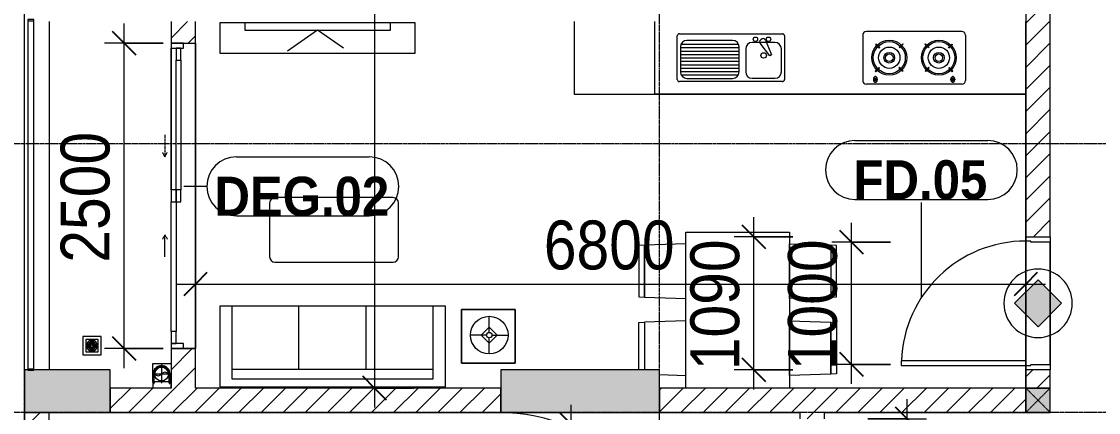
# Model space of a CAD drawing. Header units: millimetres. Extents: x 962 to 239635, y -15958 to 82755.
# Drawn here: x 95378 to 104199, y 37037 to 40237 of the extents above; entities that cross this region are included whole.
import ezdxf

# ---------------------------------------------------------------- set-up
doc = ezdxf.new("R2010")
doc.units = ezdxf.units.MM
for name, pattern in [('Dash', [6, 3, -3]), ('Grid Line', [22.225, 12.7, -3.175, 3.175, -3.175]), ('IMPORT-CENTER _2_', [40.64, 25.4, -5.08, 5.08, -5.08])]:
    doc.linetypes.add(name, pattern=pattern)
for name, color, linetype, lineweight in [('0-1', 7, 'Continuous', 5), ('A-ANNO-DIMS', 211, 'Continuous', 9), ('A-ANNO-DIMS-160', 211, 'Continuous', 9), ('A-ANNO-NOTE', 131, 'Continuous', 9), ('A-DETL-GENF-2', 1, 'Continuous', 9), ('A-DETL-THIN-1', 151, 'Continuous', 9), ('A-DOOR', 31, 'Continuous', 9), ('A-DOOR-4', 1, 'Continuous', 9), ('A-DOOR-FRAM', 31, 'Continuous', 9), ('A-DOOR-FRAM-1', 1, 'Continuous', 9), ('A-DOOR-HDLN', 31, 'Dash', 9), ('A-DOOR-IDEN', 31, 'Continuous', 9), ('A-FLOR-2', 9, 'Continuous', 9), ('A-FLOR-HRAL', 11, 'Continuous', 9), ('A-WALL', 113, 'Continuous', 9), ('A-WALL-3', 113, 'Continuous', 18), ('A-WALL-PATT-2', 111, 'Continuous', 9), ('G-IMPT', 8, 'Continuous', 9), ('G-IMPT-2', 8, 'IMPORT-CENTER _2_', 9), ('I-FURN', 30, 'Continuous', 9), ('I-FURN-1', 254, 'Continuous', 9), ('M-EQPM', 50, 'Continuous', 9), ('S-COLS', 52, 'Continuous', 9), ('S-COLS-1', 52, 'Continuous', 5), ('S-COLS-2', 7, 'Continuous', 18), ('S-COLS-5', 52, 'Dash', 9), ('S-COLS-6', 52, 'Continuous', 18), ('S-COLS-HDLN', 52, 'Dash', 9), ('S-GRID-1', 1, 'Grid Line', 9)]:
    doc.layers.add(name, color=color, linetype=linetype, lineweight=lineweight)
doc.styles.add('Arial_B_6', font='arialbd_0.ttf', dxfattribs={"width": 0.9, "height": 320})
doc.styles.add('UTM Avo', font='UTM Avo.ttf', dxfattribs={"width": 0.9, "height": 400})
doc.dimstyles.new('1_Dim_chi_tiet_2_5', dxfattribs={"dimscale": 304.8, "dimtxt": 399.720379, "dimasz": 0.629921, "dimexe": 0.524934, "dimexo": 0.0625, "dimgap": 0.052493, "dimtad": 1, "dimdec": 0, "dimrnd": 5, "dimzin": 0, "dimdsep": 46, "dimtxsty": 'UTM Avo', "dimblk1": 'OBLIQUE', "dimblk2": 'OBLIQUE', "dimsah": 1, "dimcen": 0.09, "dimdle": 0.524934, "dimazin": 0, "dimtfac": 1, "dimtdec": 4, "dimtix": 1, "dimtmove": 0, "dimatfit": 3, "dimfxl": 1.049869, "dimfxlon": 1, "dimtvp": 1, "dimtolj": 1, "dimtzin": 0, "dimarcsym": 2})
pattern_1 = [(45, (61750.9, 0), (-90.50967, 90.50967), [])]

# ---------------------------------------------------------------- blocks, each defined once
blk = doc.blocks.new('NCV_TKTC_KET CAU_rvt-1-TKCS_MB TẦNG 2')
at = {"layer": 'S-COLS-1'}
for points in [[(34352.6, 37036.9), (34352.6, 37386.9), (33727.6, 37386.9), (33727.6, 37381.9), (33677.6, 37381.9), (33677.6, 37386.9), (33652.6, 37386.9), (33652.6, 37036.9)], [(38852.6, 37036.9), (38852.6, 37386.9), (37552.6, 37386.9), (37552.6, 37036.9), (38381.4, 37036.9)]]:
    blk.add_hatch(color=256, dxfattribs=at).paths.add_polyline_path(points)
at = {"layer": 'S-COLS-2'}
for p, q in [((33652.6, 37386.9), (33652.6, 37036.9)), ((33677.6, 37386.9), (33652.6, 37386.9)), ((34352.6, 37386.9), (33727.6, 37386.9)), ((34352.6, 37036.9), (34352.6, 37386.9)), ((37552.6, 37386.9), (37552.6, 37036.9)), ((38852.6, 37386.9), (37552.6, 37386.9)), ((38852.6, 37036.9), (38852.6, 37386.9)), ((33652.6, 37036.9), (34352.6, 37036.9)), ((37552.6, 37036.9), (38852.6, 37036.9))]:
    blk.add_line(p, q, dxfattribs=at)
blk = doc.blocks.new('LOBBY_SOFA_1 - LOBBY_SOFA_1-901220-TKCS_MB TẦNG 2')
at = {"layer": 'I-FURN'}
for p, q in [((-2556, 0), (-2556, -660)), ((-708, 0), (-2556, 0)), ((-708, -660), (-708, 0)), ((-2457, -66), (-2457, -660)), ((-807, -66), (-2457, -66)), ((-807, -660), (-807, -66)), ((-807, -143), (-2457, -143)), ((-1907, -143), (-1907, -660)), ((-1357, -143), (-1357, -660)), ((-3128.2, -193.5), (-2688.2, -193.5)), ((-3128.2, -633.5), (-3128.2, -193.5)), ((-2688.2, -193.5), (-2688.2, -633.5)), ((-2915.4, -269), (-2915.4, -401)), ((-2937.4, -423), (-3069.4, -423)), ((-2915.4, -357), (-2981.4, -423)), ((-2981.4, -423), (-2915.4, -489)), ((-2849.4, -423), (-2915.4, -357)), ((-2915.4, -489), (-2849.4, -423)), ((-2893.4, -423), (-2761.4, -423)), ((-2915.4, -445), (-2915.4, -577)), ((-2688.2, -633.5), (-3128.2, -633.5)), ((-2556, -660), (-708, -660)), ((-1160.3, -1020.5), (-2128.3, -1020.5)), ((-2172.3, -1064.5), (-2172.3, -1504.5)), ((-1116.3, -1504.5), (-1116.3, -1064.5)), ((-2128.3, -1548.5), (-1160.3, -1548.5))]:
    blk.add_line(p, q, dxfattribs=at)
for radius in [154, 22]:
    blk.add_circle((-2915.4, -423), radius, dxfattribs=at)
for centre, start, end in [((-2128.3, -1064.5), 90, 180), ((-1160.3, -1064.5), 0, 90), ((-2128.3, -1504.5), 180, 270), ((-1160.3, -1504.5), 270, 0)]:
    blk.add_arc(centre, 44, start, end, dxfattribs=at)
at = {"layer": 'I-FURN-1'}
for p, q in [((-708, 0), (-2556, 0)), ((-2556, 0), (-2556, -660)), ((-708, -660), (-708, 0)), ((-2688.2, -193.5), (-3128.2, -193.5)), ((-3128.2, -193.5), (-3128.2, -633.5)), ((-2688.2, -633.5), (-2688.2, -193.5)), ((-3128.2, -633.5), (-2688.2, -633.5)), ((-2556, -660), (-708, -660)), ((-1160.3, -1020.5), (-2128.3, -1020.5)), ((-2172.3, -1064.5), (-2172.3, -1504.5)), ((-1116.3, -1504.5), (-1116.3, -1064.5)), ((-2128.3, -1548.5), (-1160.3, -1548.5))]:
    blk.add_line(p, q, dxfattribs=at)
for centre, start, end in [((-2128.3, -1064.5), 90, 180), ((-1160.3, -1064.5), 0, 90), ((-2128.3, -1504.5), 180, 270), ((-1160.3, -1504.5), 270, 0)]:
    blk.add_arc(centre, 44, start, end, dxfattribs=at)
blk = doc.blocks.new('RES_BAN AN - RES_BAN AN-901223-TKCS_MB TẦNG 2')
at = {"layer": 'I-FURN-1'}
for p, q in [((1600, 0), (0, 0)), ((0, 0), (0, -250)), ((1600, -250), (1600, 0)), ((0, -250), (1600, -250))]:
    blk.add_line(p, q, dxfattribs=at)
blk = doc.blocks.new('KE TIVI-2 - KE TIVI-2-885819-TKCS_MB TẦNG 2')
at = {"layer": 'I-FURN-1'}
for p, q in [((-595.6, 0), (-595.6, -60)), ((595.6, 0), (-595.6, 0)), ((-595.6, -60), (595.6, -60)), ((0, -60), (-245.7, -232.1)), ((213, -209.1), (0, -60)), ((595.6, -60), (595.6, 0))]:
    blk.add_line(p, q, dxfattribs=at)
blk = doc.blocks.new('HE BEP A1 - HE BEP A 2-V125-TKCS_MB TẦNG 2')
at = {"layer": 'I-FURN'}
for p, q in [((0, 594.4), (0, 0)), ((662.4, 0), (662.4, 594.4)), ((662.4, 0), (662.4, 594.4)), ((844.9, 120.7), (844.9, 476.9)), ((862.4, 494.4), (1706.9, 494.4)), ((1541.1, 452.3), (1528.6, 445.1)), ((1566.6, 443.1), (1618.1, 322.3)), ((1724.4, 476.9), (1724.4, 120.7)), ((2364, 483.2), (2364, 111.2)), ((3175.6, 513.2), (2394, 513.2)), ((3205.6, 483.2), (3205.6, 111.2)), ((871.5, 386.8), (871.5, 182.3)), ((871.5, 380.9), (1351.6, 380.9)), ((871.5, 352.9), (1351.6, 352.9)), ((876.4, 408.9), (1346.8, 408.9)), ((1298.3, 440.1), (924.9, 440.1)), ((1351.6, 182.3), (1351.6, 386.8)), ((1405.6, 369.9), (1405.6, 183.2)), ((1644.4, 423.2), (1459, 423.2)), ((1602.7, 313.4), (1523.8, 418.4)), ((1697.8, 183.2), (1697.8, 369.9)), ((2474.5, 410.3), (2470.1, 405.9)), ((2470.1, 405.9), (2499.2, 376.7)), ((2503.6, 381.1), (2474.5, 410.3)), ((2499.2, 376.7), (2503.6, 381.1)), ((2692.1, 413), (2663, 383.9)), ((2663, 383.9), (2667.3, 379.5)), ((2667.3, 379.5), (2696.5, 408.6)), ((2696.5, 408.6), (2692.1, 413)), ((2873.2, 408.6), (2877.5, 413)), ((2902.3, 379.5), (2873.2, 408.6)), ((2877.5, 413), (2906.7, 383.9)), ((2906.7, 383.9), (2902.3, 379.5)), ((3066, 381.1), (3095.1, 410.3)), ((3070.4, 376.7), (3066, 381.1)), ((3099.5, 405.9), (3070.4, 376.7)), ((3095.1, 410.3), (3099.5, 405.9)), ((871.5, 324.9), (1351.6, 324.9)), ((871.5, 296.9), (1351.6, 296.9)), ((871.5, 268.9), (1351.6, 268.9)), ((1618.1, 322.3), (1602.7, 313.4)), ((871.5, 240.9), (1351.6, 240.9)), ((871.5, 212.9), (1351.6, 212.9)), ((871.5, 184.9), (1351.6, 184.9)), ((2467.4, 188.3), (2496.5, 217.4)), ((2471.8, 183.9), (2467.4, 188.3)), ((2500.9, 213), (2471.8, 183.9)), ((2496.5, 217.4), (2500.9, 213)), ((2660.2, 215.8), (2664.6, 220.2)), ((2689.3, 186.7), (2660.2, 215.8)), ((2664.6, 220.2), (2693.7, 191.1)), ((2693.7, 191.1), (2689.3, 186.7)), ((2905, 220.2), (2875.9, 191.1)), ((2875.9, 191.1), (2880.3, 186.7)), ((2880.3, 186.7), (2909.4, 215.8)), ((2909.4, 215.8), (2905, 220.2)), ((3073.1, 217.4), (3068.7, 213)), ((3068.7, 213), (3097.9, 183.9)), ((3102.3, 188.3), (3073.1, 217.4)), ((3097.9, 183.9), (3102.3, 188.3)), ((1706.9, 103.2), (862.4, 103.2)), ((877.9, 156.9), (1345.2, 156.9)), ((924.9, 128.9), (1298.3, 128.9)), ((1459, 129.9), (1644.4, 129.9)), ((2451.6, 122.3), (2451.6, 118.3)), ((2484.1, 122.3), (2451.6, 122.3)), ((2451.6, 118.3), (2484.1, 118.3)), ((2484.1, 118.3), (2484.1, 122.3)), ((3085.5, 118.3), (3085.5, 122.3)), ((3085.5, 122.3), (3118, 122.3)), ((3118, 118.3), (3085.5, 118.3)), ((3118, 122.3), (3118, 118.3)), ((0, 0), (662.4, 0)), ((3700, 0), (662.4, 0)), ((3175.6, 81.2), (2394, 81.2))]:
    blk.add_line(p, q, dxfattribs=at)
for centre, radius in [((1485.9, 449.9), 17.8), ((1592.6, 449.9), 17.8), ((2581.9, 298.5), 142.6), ((2987.7, 298.5), 142.6), ((2581.9, 298.5), 131.3), ((2581.9, 298.5), 87.2), ((2987.7, 298.5), 131.3), ((2987.7, 298.5), 87.2), ((1552.8, 316.6), 22.2), ((2581.9, 298.5), 43.6), ((2581.9, 298.5), 30.9), ((2987.7, 298.5), 43.6), ((2987.7, 298.5), 30.9)]:
    blk.add_circle(centre, radius, dxfattribs=at)
for centre, radius, start, end in [((862.4, 476.9), 17.5, 90, 180), ((1537.5, 429.7), 17.8, 119.9521, 219.46175), ((1549.9, 436.9), 17.8, 20.53791, 119.9521), ((1706.9, 476.9), 17.5, 0, 90), ((2394, 483.2), 30, 90, 180), ((3175.6, 483.2), 30, 360, 90), ((924.9, 386.8), 53.3, 90, 180), ((1298.3, 386.8), 53.3, 360, 90), ((1459, 369.9), 53.3, 90, 180), ((1644.4, 369.9), 53.3, 360, 90), ((924.9, 182.3), 53.3, 180, 270), ((1298.3, 182.3), 53.3, 270, 360), ((1459, 183.2), 53.3, 180, 270), ((1644.4, 183.2), 53.3, 270, 360), ((862.4, 120.7), 17.5, 180, 270), ((1706.9, 120.7), 17.5, 270, 360), ((2394, 111.2), 30, 180, 270), ((2485.1, 120.7), 33.5, 163.94189, 180), ((2485.1, 120.7), 33.5, 180, 196.05811), ((2476.6, 123.1), 24.7, 145.20397, 163.94189), ((2476.6, 118.2), 24.7, 196.05811, 214.79603), ((2467.8, 120.3), 11.6, 9.9102, 170.0898), ((2467.8, 120.3), 11.6, 189.71775, 350.28225), ((2471.3, 126.9), 18.1, 120.79762, 145.20397), ((2471.3, 114.5), 18.1, 214.79603, 239.20238), ((2467.9, 132.6), 11.5, 90, 120.79762), ((2467.9, 108.8), 11.5, 239.20238, 270), ((2467.9, 132.6), 11.5, 59.20238, 90), ((2467.9, 108.8), 11.5, 270, 300.79762), ((2464.5, 126.9), 18.1, 34.79603, 59.20238), ((2464.5, 114.5), 18.1, 300.79762, 325.20397), ((2459.1, 123.1), 24.7, 16.05811, 34.79603), ((2459.1, 118.2), 24.7, 325.20397, 343.94189), ((2450.6, 120.7), 33.5, 0, 16.05811), ((2450.6, 120.7), 33.5, 343.94189, 0), ((3119, 120.7), 33.5, 163.94189, 180), ((3119, 120.7), 33.5, 180, 196.05811), ((3110.5, 123.1), 24.7, 145.20397, 163.94189), ((3110.5, 118.2), 24.7, 196.05811, 214.79603), ((3105.2, 126.9), 18.1, 120.79762, 145.20397), ((3105.2, 114.5), 18.1, 214.79603, 239.20238), ((3101.8, 120.3), 11.6, 9.9102, 170.0898), ((3101.8, 120.3), 11.6, 189.71775, 350.28225), ((3101.8, 132.6), 11.5, 90, 120.79762), ((3101.8, 108.8), 11.5, 239.20238, 270), ((3101.8, 132.6), 11.5, 59.20238, 90), ((3101.8, 108.8), 11.5, 270, 300.79762), ((3098.4, 126.9), 18.1, 34.79603, 59.20238), ((3098.4, 114.5), 18.1, 300.79762, 325.20397), ((3093, 123.1), 24.7, 16.05811, 34.79603), ((3093, 118.2), 24.7, 325.20397, 343.94189), ((3084.5, 120.7), 33.5, 0, 16.05811), ((3084.5, 120.7), 33.5, 343.94189, 0), ((3175.6, 111.2), 30, 270, 0)]:
    blk.add_arc(centre, radius, start, end, dxfattribs=at)
at = {"layer": 'I-FURN-1'}
for p, q in [((0, 594.4), (0, 0)), ((0, 0), (3700, 0))]:
    blk.add_line(p, q, dxfattribs=at)
blk = doc.blocks.new('RES_BAN AN 1 - RES_BAN AN 1-V124-TKCS_MB TẦNG 2')
at = {"layer": 'I-FURN-1'}
for p, q in [((-425, 1275), (425, 1275)), ((-425, 0), (-425, 1275)), ((425, 1275), (425, 0)), ((-761.9, 1168.8), (-809.6, 1167.2)), ((-809.6, 1167.2), (-809.6, 745.3)), ((-425, 1180), (-761.9, 1168.8)), ((-761.9, 1168.8), (-761.9, 743.8)), ((-761.9, 743.8), (-761.9, 1168.8)), ((-425, 732.5), (-425, 1180)), ((425, 1180), (761.9, 1168.8)), ((425, 732.5), (425, 1180)), ((761.9, 1168.8), (761.9, 743.8)), ((761.9, 1168.8), (761.9, 743.8)), ((809.6, 1167.2), (761.9, 1168.8)), ((809.6, 745.3), (809.6, 1167.2)), ((-809.6, 745.3), (-761.9, 743.8)), ((-761.9, 743.8), (-425, 732.5)), ((761.9, 743.8), (425, 732.5)), ((761.9, 743.8), (809.6, 745.3)), ((-809.6, 536.9), (-761.9, 538.5)), ((-809.6, 150), (-809.6, 536.9)), ((-425, 549.7), (-761.9, 538.5)), ((-761.9, 538.5), (-761.9, 150)), ((-761.9, 538.5), (-761.9, 150)), ((-425, 102.3), (-425, 549.7)), ((425, 549.7), (761.9, 538.5)), ((425, 102.3), (425, 549.7)), ((761.9, 538.5), (761.9, 113.5)), ((761.9, 538.5), (809.6, 536.9)), ((761.9, 113.5), (761.9, 538.5)), ((809.6, 536.9), (809.6, 115.1)), ((-640, 109.5), (-425, 102.3)), ((761.9, 113.5), (425, 102.3)), ((809.6, 115.1), (761.9, 113.5))]:
    blk.add_line(p, q, dxfattribs=at)
blk = doc.blocks.new('NCV_TKTC_TANG 2_rvt-1-TKCS_MB TẦNG 2')
at = {"layer": 'A-FLOR-2'}
for p, q in [((41852.6, 39642.6), (41852.6, 40236.9)), ((35052.6, 40060.3), (35052.6, 37560.3)), ((35052.6, 37560.7), (35052.6, 40060.3)), ((34852.6, 40020.3), (34852.6, 38860.3)), ((41852.6, 37236.9), (41852.6, 39642.6)), ((41852.6, 38477.8), (41852.6, 37387.8)), ((42052.6, 37430.3), (42052.6, 38430.3)), ((34952.6, 37560.7), (35052.6, 37560.7))]:
    blk.add_line(p, q, dxfattribs=at)
at = {"layer": 'I-FURN-1'}
for name, p in [('RES_BAN AN - RES_BAN AN-901223-TKCS_MB TẦNG 2', (35252.2, 40226.9)), ('KE TIVI-2 - KE TIVI-2-885819-TKCS_MB TẦNG 2', (36052.2, 40226.9)), ('HE BEP A1 - HE BEP A 2-V125-TKCS_MB TẦNG 2', (38152.6, 39642.6)), ('RES_BAN AN 1 - RES_BAN AN 1-V124-TKCS_MB TẦNG 2', (39492.6, 37236.9))]:
    blk.add_blockref(name, p, dxfattribs=at)
at = {"layer": 'I-FURN-1', "rotation": 180}
blk.add_blockref('LOBBY_SOFA_1 - LOBBY_SOFA_1-901220-TKCS_MB TẦNG 2', (34542.6, 37246.9), dxfattribs=at)
blk = doc.blocks.new('TKTC_XREF_251221_MB TANG 2-7 - TKTC_XREF_260130_MB TANG 2-5_dwg_$cc-4746808-TKCS_MB TẦNG 2')
at = {"layer": 'G-IMPT-2'}
for p, q in [((-0.673, 0), (0.673, 0)), ((0, -0.673), (0, 0.673))]:
    blk.add_line(p, q, dxfattribs=at)
at = {"layer": 'M-EQPM'}
blk.add_circle((0, 0), 0.5, dxfattribs=at)
for centre, radius, start, end in [((0, 0), 0.5, 90, 270), ((0.188, 0.25), 0.313, 126.8699, 233.1301), ((-0.188, -0.25), 0.313, 306.8699, 53.1301)]:
    blk.add_arc(centre, radius, start, end, dxfattribs=at)
blk = doc.blocks.new('TKTC_XREF_251221_MB TANG 2-7 - TKTC_XREF_260130_MB TANG 2-5_dwg_CUM U_DN100-4746796-TKCS_MB TẦNG 2')
at = {"layer": 'G-IMPT'}
blk.add_hatch(color=256, dxfattribs=at).paths.add_polyline_path([(0, 61), (0, 57), (14.8, 55.1), (28.5, 49.4), (40.3, 40.3), (49.4, 28.5), (55.1, 14.8), (57, 0), (55.1, -14.8), (49.4, -28.5), (40.3, -40.3), (28.5, -49.4), (14.8, -55.1), (0, -57), (0, -61), (15.8, -58.9), (30.5, -52.8), (43.1, -43.1), (52.8, -30.5), (58.9, -15.8), (61, 0), (58.9, 15.8), (52.8, 30.5), (43.1, 43.1), (30.5, 52.8), (15.8, 58.9)])
for p, q in [((-79.1, 66.6), (-79.1, 63.4)), ((-76.6, 66.6), (-76.6, 63.4)), ((-74.6, 66.6), (-74.6, 63.4)), ((-72.7, 69.3), (-72.7, 60.7)), ((-66.9, 67.9), (-71.7, 67.9)), ((-66.9, 62.1), (-71.7, 62.1)), ((-65, 69), (0, 69)), ((-79.1, -63.4), (-79.1, -66.6)), ((-76.6, -63.4), (-76.6, -66.6)), ((-74.6, -63.4), (-74.6, -66.6)), ((-72.7, -60.7), (-72.7, -69.3)), ((-66.9, -62.1), (-71.7, -62.1)), ((-66.9, -67.9), (-71.7, -67.9)), ((-65, -69), (0, -69))]:
    blk.add_line(p, q, dxfattribs=at)
at = {"layer": 'G-IMPT', "flags": 128}
for points in [[(-72.7, 67.6), (-78.1, 67.6), (-78.1, 62.4), (-72.7, 62.4)], [(-71.7, 59.2), (-66.9, 59.2), (-66.9, 70.8), (-71.7, 70.8)], [(-66.9, 70.8), (-66.9, 72.7), (-65, 72.7), (-65, 57.3), (-66.9, 57.3), (-66.9, 59.2)], [(-65, 61), (0, 61), (0, 57)], [(-72.7, -62.4), (-78.1, -62.4), (-78.1, -67.6), (-72.7, -67.6)], [(-71.7, -70.8), (-66.9, -70.8), (-66.9, -59.2), (-71.7, -59.2)], [(-66.9, -59.2), (-66.9, -57.3), (-65, -57.3), (-65, -72.7), (-66.9, -72.7), (-66.9, -70.8)], [(-65, -61), (0, -61), (0, -57)]]:
    blk.add_lwpolyline(points, dxfattribs=at)
at = {"layer": 'G-IMPT'}
for centre, radius, start, end in [((-78.1, 66.6), 0.96, 90, 180), ((-78.1, 63.4), 0.96, 180, 270), ((-71.1, 69.3), 1.56, 112.61986, 247.38014), ((-67.9, 65), 4.8, 143.1301, 216.8699), ((-71.1, 60.7), 1.56, 112.61986, 247.38014), ((0, 0), 69, 270, 90), ((0, 0), 61, 270, 90), ((0, 0), 57, 270, 90), ((-78.1, -63.4), 0.96, 90, 180), ((-78.1, -66.6), 0.96, 180, 270), ((-71.1, -60.7), 1.56, 112.61986, 247.38014), ((-67.9, -65), 4.8, 143.1301, 216.8699), ((-71.1, -69.3), 1.56, 112.61986, 247.38014)]:
    blk.add_arc(centre, radius, start, end, dxfattribs=at)
blk = doc.blocks.new('TKTC_XREF_251221_MB TANG 2-7 - TKTC_XREF_260130_MB TANG 2-5_dwg_THU NUOC - THU NUOC-444531-TKCS_MB TẦNG 1-4746804-TKCS_MB TẦNG 2')
at = {"layer": 'G-IMPT'}
for p, q in [((-23.3, 10.8), (40.9, 10.8)), ((40.9, 4.8), (-23.3, 4.8)), ((-11, 23.3), (28.5, 23.3)), ((28.5, 17.3), (-11, 17.3)), ((-1.1, 35.6), (18.5, 35.6)), ((18.5, 29.6), (-1.1, 29.6)), ((-23.3, -13.6), (40.9, -13.6)), ((40.9, -19.6), (-23.3, -19.6)), ((-11, -26.1), (28.5, -26.1)), ((28.5, -32.1), (-11, -32.1)), ((-1.1, -38.5), (18.5, -38.5)), ((18.5, -44.5), (-1.1, -44.5))]:
    blk.add_line(p, q, dxfattribs=at)
at = {"layer": 'G-IMPT', "flags": 128}
for points in [[(83.7, -79.4), (83.7, 70.6), (-66.3, 70.6), (-66.3, -79.4)], [(58.7, -54.4), (58.7, 45.6), (-41.3, 45.6), (-41.3, -54.4)]]:
    blk.add_lwpolyline(points, close=True, dxfattribs=at)
for points in [[(-23.3, -1.2), (0.7, -1.2), (0.7, -7.2), (-23.3, -7.2)], [(40.9, -7.2), (16.7, -7.2), (16.7, -1.2), (40.9, -1.2)]]:
    blk.add_lwpolyline(points, dxfattribs=at)
at = {"layer": 'G-IMPT'}
for centre, radius, start, end in [((8.7, -4.4), 45, 360, 180), ((8.7, -4.4), 45, 360, 180), ((-23.3, 7.8), 3, 90, 270), ((-11, 20.3), 3, 90, 270), ((-1.1, 32.6), 3, 90, 270), ((18.5, 32.6), 3, 270, 90), ((28.5, 20.3), 3, 270, 90), ((40.9, 7.8), 3, 270, 90), ((8.7, -4.4), 45, 180, 360), ((8.7, -4.4), 45, 180, 360), ((-23.3, -4.2), 3, 90, 270), ((-23.3, -16.6), 3, 90, 270), ((-11, -29.1), 3, 90, 270), ((-1.1, -41.5), 3, 90, 270), ((18.5, -41.5), 3, 270, 90), ((28.5, -29.1), 3, 270, 90), ((40.9, -4.2), 3, 270, 90), ((40.9, -16.6), 3, 270, 90)]:
    blk.add_arc(centre, radius, start, end, dxfattribs=at)
blk = doc.blocks.new('TKTC_XREF_251221_MB TANG 2-7 - TKTC_XREF_251221_MB TANG 2-7-2039446-TKCS_MB TẦNG 2')
at = {"layer": 'M-EQPM'}
for p, q in [((1049.4, 20199.8), (1199.8, 20199.8)), ((1049.4, 20050.1), (1049.4, 20199.8)), ((1199.8, 20199.8), (1199.8, 20050.1)), ((1049.2, 20050), (1049.5, 20000.2)), ((1199.6, 20050), (1049.2, 20050)), ((1199.8, 20050.1), (1049.4, 20050.1)), ((1200, 20000.2), (1199.6, 20050)), ((1049.5, 20000.2), (1200, 20000.2))]:
    blk.add_line(p, q, dxfattribs=at)
blk.add_blockref('TKTC_XREF_251221_MB TANG 2-7 - TKTC_XREF_260130_MB TANG 2-5_dwg_THU NUOC - THU NUOC-444531-TKCS_MB TẦNG 1-4746804-TKCS_MB TẦNG 2', (542.3, 20351.2))
for name, p, xscale, yscale, zscale, rotation in [('TKTC_XREF_251221_MB TANG 2-7 - TKTC_XREF_260130_MB TANG 2-5_dwg_$cc-4746808-TKCS_MB TẦNG 2', (1121, 20115), 113.7150000000073, 113.7150000000073, 113.7150000000073, 269.9990086637467), ('TKTC_XREF_251221_MB TANG 2-7 - TKTC_XREF_260130_MB TANG 2-5_dwg_CUM U_DN100-4746796-TKCS_MB TẦNG 2', (1121.9, 20115), 0.9975000000000007, 0.9975000000000007, 0.9975000000000007, 90.00099133829461)]:
    blk.add_blockref(name, p, dxfattribs=dict(xscale=xscale, yscale=yscale, zscale=zscale, rotation=rotation))
blk = doc.blocks.new('G1_SOF - BO TRU - 200x200-3052400-TKCS_MB TẦNG 2')
at = {"layer": 'S-COLS-HDLN'}
for p, q in [((-100, 100), (100, -100)), ((100, 100), (-100, -100))]:
    blk.add_line(p, q, dxfattribs=at)
blk = doc.blocks.new('Railing - 50 x 10mm-1251311-TKCS_MB TẦNG 2')
at = {"layer": 'A-FLOR-HRAL'}
for p, q in [((25, 5), (-25, 5)), ((-25, 5), (-25, -5)), ((25, -5), (25, 5)), ((-25, -5), (25, -5))]:
    blk.add_line(p, q, dxfattribs=at)
blk = doc.blocks.new('Railing - Railing-3231146-TKCS_MB TẦNG 2')
at = {"layer": 'A-FLOR-HRAL'}
for p, q in [((33677.6, 40236.9), (33677.6, 37391.9)), ((33727.6, 37391.9), (33727.6, 40236.9))]:
    blk.add_line(p, q, dxfattribs=at)
for p in [(33702.6, 40248.7), (33702.6, 37386.9)]:
    blk.add_blockref('Railing - 50 x 10mm-1251311-TKCS_MB TẦNG 2', p)
blk = doc.blocks.new('FD_05 - FD_05-1000x2200mm-835433-TKCS_MB TẦNG 2')
at = {"layer": 'A-DETL-GENF-2'}
for p, q in [((510, -100), (470, -100)), ((470, -100), (470, -1120)), ((510, -1120), (510, -100)), ((470, -1120), (510, -1120))]:
    blk.add_line(p, q, dxfattribs=at)
blk.add_arc((510, -100), 1020, 180, 267.75253, dxfattribs=at)
at = {"layer": 'A-DOOR-FRAM-1'}
for p, q in [((-545, 100), (-500, 100)), ((-545, -100), (-545, 100)), ((-500, 100), (-500, -60)), ((500, 100), (545, 100)), ((500, -60), (500, 100)), ((545, 100), (545, -100)), ((-500, -60), (-510, -60)), ((-510, -60), (-510, -100)), ((510, -60), (500, -60)), ((510, -100), (510, -60)), ((-510, -100), (-545, -100)), ((545, -100), (510, -100))]:
    blk.add_line(p, q, dxfattribs=at)
blk = doc.blocks.new('DEG_02-DEG_03 - DEG_02-2500x2400mm-CỬA ĐI 02 CÁNH TRƯỢT-625766-TKCS_MB TẦNG 2')
at = {"layer": 'A-DOOR'}
for p, q in [((-1110, 100), (-1210, 100)), ((-1210, 100), (-1210, 60)), ((-1110, 60), (-1110, 100)), ((-1110, 100), (-50, 100)), ((50, 100), (-50, 100)), ((-50, 100), (-50, 60)), ((50, 60), (50, 100)), ((-1210, 60), (-1110, 60)), ((-50, 60), (-1110, 60)), ((50, 60), (-50, 60)), ((-50, 60), (-50, 20)), ((-50, 60), (50, 60)), ((-50, 20), (50, 20)), ((50, 20), (50, 60)), ((50, 60), (1110, 60)), ((1110, 20), (50, 20)), ((1210, 60), (1110, 60)), ((1110, 60), (1110, 20)), ((1110, 20), (1210, 20)), ((1210, 20), (1210, 60))]:
    blk.add_line(p, q, dxfattribs=at)
at = {"layer": 'A-DOOR-FRAM'}
for p, q in [((-1210, 100), (-1250, 100)), ((-1250, 100), (-1250, 0)), ((-1210, 0), (-1210, 100)), ((1250, 100), (1210, 100)), ((1210, 100), (1210, 0)), ((1250, 0), (1250, 100)), ((-1250, 0), (-1210, 0)), ((1210, 0), (1250, 0))]:
    blk.add_line(p, q, dxfattribs=at)
at = {"layer": 'A-DOOR-HDLN'}
for p, q in [((-500.4, 151.1), (-320.4, 151.1)), ((-320.4, 151.1), (-355, 171.1)), ((-320.4, 151.1), (-355, 131.1)), ((320.4, 151.1), (355, 171.1)), ((320.4, 151.1), (355, 131.1)), ((500.4, 151.1), (320.4, 151.1))]:
    blk.add_line(p, q, dxfattribs=at)
blk = doc.blocks.new('HDNDCT_GHI CHÚ CỬA CHỐNG CHÁY EI30 - HDNDCT_GHI CHÚ CỬA CHỐNG CHÁY EI30-2461928-TKCS_MB TẦNG 2')
at = {"layer": 'A-ANNO-NOTE'}
blk.add_hatch(color=256, dxfattribs=at).paths.add_polyline_path([(-1.2, 0), (0, 1.2), (1.2, 0), (0, -1.2)])
for p, q in [((0, 1.2), (-1.2, 0)), ((1.2, 0), (0, 1.2)), ((-1.2, 0), (0, -1.2)), ((0, -1.2), (1.2, 0))]:
    blk.add_line(p, q, dxfattribs=at)
for start, end in [(360, 180), (180, 360)]:
    blk.add_arc((0, 0), 1.75, start, end, dxfattribs=at)
blk = doc.blocks.new('DIMBLOCK86-TKCS_MB TẦNG 2')
at = {"layer": 'A-ANNO-DIMS-160'}
for p, q in [((102630.9, 35535.3), (102630.9, 37145.3)), ((102310.9, 36985.3), (102790.9, 36985.3)), ((102630.9, 36985.3), (102310.9, 36985.3)), ((102310.9, 35695.3), (102790.9, 35695.3)), ((102630.9, 35695.3), (102310.9, 35695.3))]:
    blk.add_line(p, q, dxfattribs=at)
at = {"layer": 'A-ANNO-DIMS-160', "lineweight": 25}
for p, q in [((102630.9, 36985.3), (102534.9, 37081.3)), ((102630.9, 36985.3), (102726.9, 36889.3)), ((102630.9, 35695.3), (102534.9, 35791.3)), ((102630.9, 35695.3), (102726.9, 35599.3))]:
    blk.add_line(p, q, dxfattribs=at)
at = {"layer": 'A-ANNO-DIMS-160', "color": 0, "insert": (102111.2, 35792.5), "char_height": 400, "width": 1314.636, "attachment_point": 1, "rotation": 90, "line_spacing_factor": 1.110334, "style": 'UTM Avo'}
blk.add_mtext('1290', dxfattribs=at)
blk = doc.blocks.new('_Oblique')
at = {"color": 0, "linetype": 'ByBlock', "lineweight": -2}
blk.add_line((-0.5, -0.5), (0.5, 0.5), dxfattribs=at)
blk = doc.blocks.new('DIMBLOCK145-TKCS_MB TẦNG 2')
at = {"layer": 'A-ANNO-DIMS-160'}
for p, q in [((99880.7, 35580.3), (99880.7, 37100.3)), ((100200.7, 36940.3), (99720.7, 36940.3)), ((99880.7, 36940.3), (100200.7, 36940.3)), ((100200.7, 35740.3), (99720.7, 35740.3)), ((99880.7, 35740.3), (100200.7, 35740.3))]:
    blk.add_line(p, q, dxfattribs=at)
at = {"layer": 'A-ANNO-DIMS-160', "lineweight": 25}
for p, q in [((99880.7, 36940.3), (99784.7, 37036.3)), ((99880.7, 36940.3), (99976.7, 36844.3)), ((99880.7, 35740.3), (99784.7, 35836.3)), ((99880.7, 35740.3), (99976.7, 35644.3))]:
    blk.add_line(p, q, dxfattribs=at)
at = {"layer": 'A-ANNO-DIMS-160', "color": 0, "insert": (99361.1, 35792.5), "char_height": 400, "width": 1314.636, "attachment_point": 1, "rotation": 90, "line_spacing_factor": 1.110334, "style": 'UTM Avo'}
blk.add_mtext('1200', dxfattribs=at)
blk = doc.blocks.new('DIMBLOCK182-TKCS_MB TẦNG 2')
at = {"layer": 'A-ANNO-DIMS-160', "lineweight": 25}
for p, q in [((96218.1, 40060.3), (96122.1, 40156.3)), ((96218.1, 40060.3), (96314.1, 39964.3)), ((96218.1, 37560.3), (96122.1, 37656.3)), ((96218.1, 37560.3), (96314.1, 37464.3))]:
    blk.add_line(p, q, dxfattribs=at)
at = {"layer": 'A-ANNO-DIMS-160'}
for p, q in [((96218.1, 37400.3), (96218.1, 40220.3)), ((96538.1, 40060.3), (96058.1, 40060.3)), ((96218.1, 40060.3), (96538.1, 40060.3)), ((96538.1, 37560.3), (96058.1, 37560.3)), ((96218.1, 37560.3), (96538.1, 37560.3))]:
    blk.add_line(p, q, dxfattribs=at)
at = {"layer": 'A-ANNO-DIMS-160', "color": 0, "insert": (95698.5, 38262.5), "char_height": 400, "width": 1314.636, "attachment_point": 1, "rotation": 90, "line_spacing_factor": 1.110334, "style": 'UTM Avo'}
blk.add_mtext('2500', dxfattribs=at)
blk = doc.blocks.new('STN_Door Tag - STN_Door Tag-1788670-TKCS_MB TẦNG 2')
at = {"layer": 'A-DOOR-IDEN'}
for p, q in [((-3.37, 1.495), (3.431, 1.495)), ((-3.37, -1.524), (3.431, -1.524))]:
    blk.add_line(p, q, dxfattribs=at)
for centre, start, end in [((-3.37, -0.015), 90, 270), ((3.431, -0.015), 270, 90)]:
    blk.add_arc(centre, 1.509, start, end, dxfattribs=at)
blk = doc.blocks.new('DIMBLOCK214-TKCS_MB TẦNG 2')
at = {"layer": 'A-ANNO-DIMS-160'}
for p, q in [((101375.6, 37225.3), (101375.6, 38635.3)), ((101695.6, 38475.3), (101215.6, 38475.3)), ((101375.6, 38475.3), (101695.6, 38475.3)), ((101695.6, 37385.3), (101215.6, 37385.3)), ((101375.6, 37385.3), (101695.6, 37385.3))]:
    blk.add_line(p, q, dxfattribs=at)
at = {"layer": 'A-ANNO-DIMS-160', "lineweight": 25}
for p, q in [((101375.6, 38475.3), (101279.6, 38571.3)), ((101375.6, 38475.3), (101471.6, 38379.3)), ((101375.6, 37385.3), (101279.6, 37481.3)), ((101375.6, 37385.3), (101471.6, 37289.3))]:
    blk.add_line(p, q, dxfattribs=at)
at = {"layer": 'A-ANNO-DIMS-160', "color": 0, "insert": (100855.9, 37382.5), "char_height": 400, "width": 1314.636, "attachment_point": 1, "rotation": 90, "line_spacing_factor": 1.110334, "style": 'UTM Avo'}
blk.add_mtext('1090', dxfattribs=at)
blk = doc.blocks.new('DIMBLOCK215-TKCS_MB TẦNG 2')
at = {"layer": 'A-ANNO-DIMS-160'}
for p, q in [((102175.6, 37270.3), (102175.6, 38590.3)), ((102495.6, 38430.3), (102015.6, 38430.3)), ((102175.6, 38430.3), (102495.6, 38430.3)), ((102495.6, 37430.3), (102015.6, 37430.3)), ((102175.6, 37430.3), (102495.6, 37430.3))]:
    blk.add_line(p, q, dxfattribs=at)
at = {"layer": 'A-ANNO-DIMS-160', "lineweight": 25}
for p, q in [((102175.6, 38430.3), (102079.6, 38526.3)), ((102175.6, 38430.3), (102271.6, 38334.3)), ((102175.6, 37430.3), (102079.6, 37526.3)), ((102175.6, 37430.3), (102271.6, 37334.3))]:
    blk.add_line(p, q, dxfattribs=at)
at = {"layer": 'A-ANNO-DIMS-160', "color": 0, "insert": (101655.9, 37382.5), "char_height": 400, "width": 1314.636, "attachment_point": 1, "rotation": 90, "line_spacing_factor": 1.110334, "style": 'UTM Avo'}
blk.add_mtext('1000', dxfattribs=at)
blk = doc.blocks.new('DIMBLOCK252-TKCS_MB TẦNG 2')
at = {"layer": 'A-ANNO-DIMS-160'}
for p, q in [((96803.5, 38408.4), (96803.5, 37928.4)), ((96803.5, 38088.4), (96803.5, 38408.4)), ((103603.5, 38408.4), (103603.5, 37928.4)), ((103603.5, 38088.4), (103603.5, 38408.4)), ((96643.5, 38088.4), (103763.5, 38088.4))]:
    blk.add_line(p, q, dxfattribs=at)
at = {"layer": 'A-ANNO-DIMS-160', "lineweight": 25}
for p, q in [((96803.5, 38088.4), (96899.5, 38184.4)), ((103603.5, 38088.4), (103699.5, 38184.4)), ((96803.5, 38088.4), (96707.5, 37992.4)), ((103603.5, 38088.4), (103507.5, 37992.4))]:
    blk.add_line(p, q, dxfattribs=at)
at = {"layer": 'A-ANNO-DIMS-160', "color": 0, "insert": (99655.7, 38608), "char_height": 400, "width": 1314.636, "attachment_point": 1, "line_spacing_factor": 1.110334, "style": 'UTM Avo'}
blk.add_mtext('6800', dxfattribs=at)
blk = doc.blocks.new('DIMBLOCK253-TKCS_MB TẦNG 2')
at = {"layer": 'A-ANNO-DIMS-160'}
for p, q in [((98268.3, 45396.9), (98268.3, 37076.9)), ((98588.3, 45236.9), (98108.3, 45236.9)), ((98268.3, 45236.9), (98588.3, 45236.9)), ((98588.3, 37236.9), (98108.3, 37236.9)), ((98268.3, 37236.9), (98588.3, 37236.9))]:
    blk.add_line(p, q, dxfattribs=at)
at = {"layer": 'A-ANNO-DIMS-160', "lineweight": 25}
for p, q in [((98268.3, 45236.9), (98172.3, 45332.9)), ((98268.3, 45236.9), (98364.3, 45140.9)), ((98268.3, 37236.9), (98172.3, 37332.9)), ((98268.3, 37236.9), (98364.3, 37140.9))]:
    blk.add_line(p, q, dxfattribs=at)
at = {"layer": 'A-ANNO-DIMS-160', "color": 0, "insert": (97748.6, 40689.2), "char_height": 400, "width": 1314.636, "attachment_point": 1, "rotation": 90, "line_spacing_factor": 1.110334, "style": 'UTM Avo'}
blk.add_mtext('8000', dxfattribs=at)

msp = doc.modelspace()

# ---------------------------------------------------------------- hatches: boundary and pattern name
at = {"layer": 'A-WALL-PATT-2'}
h = msp.add_hatch(dxfattribs=at)
h.set_pattern_fill('FP_1', color=256, style=0, pattern_type=2)
h.set_pattern_definition(pattern_1)
h.paths.add_polyline_path([(103803.5, 37236.9), (103803.5, 37385.3), (103603.5, 37385.3), (103603.5, 37236.9)])
h.paths.add_polyline_path([(103603.5, 38475.3), (103803.5, 38475.3), (103803.5, 41286.9), (103603.5, 41286.9), (103603.5, 39489.8)])
h = msp.add_hatch(dxfattribs=at)
h.set_pattern_fill('FP_1', color=256, style=0, pattern_type=2)
h.set_pattern_definition(pattern_1)
h.paths.add_polyline_path([(96803.5, 37236.9), (96803.5, 37560.3), (96603.5, 37560.3), (96603.5, 37236.9)])
h.paths.add_polyline_path([(96803.5, 40060.3), (96803.5, 40236.9), (96603.5, 40236.9), (96603.5, 40060.3)])
h = msp.add_hatch(dxfattribs=at)
h.set_pattern_fill('FP_1', color=256, style=0, pattern_type=2)
h.set_pattern_definition(pattern_1)
h.paths.add_polyline_path([(99303.5, 37036.9), (99303.5, 37236.9), (96103.5, 37236.9), (96103.5, 37036.9), (98520.2, 37036.9)])
h = msp.add_hatch(dxfattribs=at)
h.set_pattern_fill('FP_1', color=256, style=0, pattern_type=2)
h.set_pattern_definition(pattern_1)
h.paths.add_polyline_path([(103603.5, 37036.9), (103603.5, 37236.9), (100603.5, 37236.9), (100603.5, 37036.9), (103356.4, 37036.9)])
h = msp.add_hatch(dxfattribs=at)
h.set_pattern_fill('FP_1', color=256, style=0, pattern_type=2)
h.set_pattern_definition(pattern_1)
h.paths.add_polyline_path([(95603.5, 33836.9), (95603.5, 37036.9), (95403.5, 37036.9), (95403.5, 33836.9)])
h = msp.add_hatch(dxfattribs=at)
h.set_pattern_fill('FP_1', color=256, style=0, pattern_type=2)
h.set_pattern_definition(pattern_1)
h.paths.add_polyline_path([(101753.5, 35487.3), (101953.5, 35487.3), (101953.5, 35695.3), (101753.5, 35695.3)])
h.paths.add_polyline_path([(101953.5, 36985.3), (101953.5, 37036.9), (101753.5, 37036.9), (101753.5, 36985.3)])
at = {"layer": 'S-COLS-1'}
msp.add_hatch(color=256, dxfattribs=at).paths.add_polyline_path([(103803.5, 37036.9), (103803.5, 37236.9), (103603.5, 37236.9), (103603.5, 37036.9)])

# ---------------------------------------------------------------- linework, layer by layer
at = {"layer": 'A-DETL-THIN-1'}
msp.add_arc((99283.5, 35536), 1501, 360, 90, dxfattribs=at)
at = {"layer": 'A-DOOR-IDEN'}
for p, q in [((96707.5, 38888.9), (96896.5, 38888.9)), ((102748.4, 37974.3), (102748.4, 38754.4))]:
    msp.add_line(p, q, dxfattribs=at)
at = {"layer": 'A-WALL'}
for p, q in [((95403.5, 37386.9), (95403.5, 40236.9)), ((95603.5, 40236.9), (95603.5, 37386.9)), ((96803.5, 40060.3), (96803.5, 37560.3)), ((96603.5, 38860.3), (96603.5, 40020.3)), ((103603.5, 37420.3), (103603.5, 38440.3)), ((103803.5, 38430.3), (103803.5, 37430.3)), ((103603.5, 37036.9), (103603.5, 37236.9)), ((103603.5, 37236.9), (103803.5, 37236.9))]:
    msp.add_line(p, q, dxfattribs=at)
at = {"layer": 'A-WALL-3'}
for p, q in [((103603.5, 42136.9), (103603.5, 38475.3)), ((103803.5, 38475.3), (103803.5, 41286.9)), ((96603.5, 40236.9), (96603.5, 40060.3)), ((96803.5, 40060.3), (96803.5, 40236.9)), ((96603.5, 40060.3), (96803.5, 40060.3)), ((103603.5, 38475.3), (103803.5, 38475.3)), ((96803.5, 37560.3), (96603.5, 37560.3)), ((96603.5, 37560.3), (96603.5, 37236.9)), ((96803.5, 37236.9), (96803.5, 37560.3)), ((103603.5, 37385.3), (103603.5, 37236.9)), ((103803.5, 37385.3), (103603.5, 37385.3)), ((103803.5, 37236.9), (103803.5, 37385.3)), ((96603.5, 37236.9), (96103.5, 37236.9)), ((96103.5, 37236.9), (96103.5, 37036.9)), ((99303.5, 37236.9), (96803.5, 37236.9)), ((99303.5, 37036.9), (99303.5, 37236.9)), ((103603.5, 37236.9), (100603.5, 37236.9)), ((100603.5, 37236.9), (100603.5, 37036.9)), ((95403.5, 37036.9), (95403.5, 33836.9)), ((95603.5, 37036.9), (95403.5, 37036.9)), ((95603.5, 33836.9), (95603.5, 37036.9)), ((96103.5, 37036.9), (99303.5, 37036.9)), ((100603.5, 37036.9), (101753.5, 37036.9)), ((101753.5, 37036.9), (101753.5, 36985.3)), ((101953.5, 37036.9), (103603.5, 37036.9)), ((101953.5, 36985.3), (101953.5, 37036.9))]:
    msp.add_line(p, q, dxfattribs=at)
at = {"layer": 'S-COLS'}
for p, q in [((103803.5, 37236.9), (103603.5, 37236.9)), ((103603.5, 37236.9), (103603.5, 37036.9))]:
    msp.add_line(p, q, dxfattribs=at)
at = {"layer": 'S-COLS-6'}
for p, q in [((103803.5, 37036.9), (103803.5, 37236.9)), ((103603.5, 37036.9), (103803.5, 37036.9))]:
    msp.add_line(p, q, dxfattribs=at)
at = {"layer": 'S-GRID-1'}
for p, q in [((95403.5, 19351.6), (95403.5, 76542.3)), ((100603.5, 19351.6), (100603.5, 76542.3)), ((96253.4, 39236.9), (92253.4, 39236.9)), ((189415.6, 39236.9), (96253.4, 39236.9)), ((96253.4, 37036.9), (92253.4, 37036.9)), ((189415.6, 37036.9), (96253.4, 37036.9))]:
    msp.add_line(p, q, dxfattribs=at)

# ---------------------------------------------------------------- block references
at = {"layer": '0-1'}
for name in ['NCV_TKTC_KET CAU_rvt-1-TKCS_MB TẦNG 2', 'NCV_TKTC_TANG 2_rvt-1-TKCS_MB TẦNG 2']:
    msp.add_blockref(name, (61750.9, 0), dxfattribs=at)
at = {"layer": 'A-ANNO-NOTE', "xscale": 160, "yscale": 160, "zscale": 160}
msp.add_blockref('HDNDCT_GHI CHÚ CỬA CHỐNG CHÁY EI30 - HDNDCT_GHI CHÚ CỬA CHỐNG CHÁY EI30-2461928-TKCS_MB TẦNG 2', (103703.5, 37930.3), dxfattribs=at)
at = {"layer": 'A-DOOR', "rotation": 89.9999999999999}
msp.add_blockref('DEG_02-DEG_03 - DEG_02-2500x2400mm-CỬA ĐI 02 CÁNH TRƯỢT-625766-TKCS_MB TẦNG 2', (96703.5, 38810.3), dxfattribs=at)
at = {"layer": 'A-DOOR-4', "rotation": 269.9999999999999}
msp.add_blockref('FD_05 - FD_05-1000x2200mm-835433-TKCS_MB TẦNG 2', (103703.5, 37930.3), dxfattribs=at)
at = {"layer": 'A-DOOR-IDEN', "xscale": 159.9999999999999, "yscale": 159.9999999999999, "zscale": 159.9999999999999}
for p in [(102743.5, 39024.7), (97677.2, 38889.6)]:
    msp.add_blockref('STN_Door Tag - STN_Door Tag-1788670-TKCS_MB TẦNG 2', p, dxfattribs=at)
at = {"layer": 'A-FLOR-HRAL'}
msp.add_blockref('Railing - Railing-3231146-TKCS_MB TẦNG 2', (61750.9, 0), dxfattribs=at)
at = {"layer": 'M-EQPM'}
msp.add_blockref('TKTC_XREF_251221_MB TANG 2-7 - TKTC_XREF_251221_MB TANG 2-7-2039446-TKCS_MB TẦNG 2', (95403.5, 17236.9), dxfattribs=at)
at = {"layer": 'S-COLS-5'}
msp.add_blockref('G1_SOF - BO TRU - 200x200-3052400-TKCS_MB TẦNG 2', (103703.5, 37136.9), dxfattribs=at)

# ---------------------------------------------------------------- texts
at = {"layer": 'A-DOOR-IDEN', "char_height": 320, "attachment_point": 5, "line_spacing_factor": 0.936439, "style": 'Arial_B_6'}
for s, insert, width in [('\\pt7.2,14.4,21.6,28.8,36,43.2,50.4,57.6,64.8,72,79.2,86.4,93.6,100.8,108,115.2,122.4,129.6,136.8,144,151.2,158.4,165.6,172.8,180,187.2,194.4,201.6,208.8,216,223.2,230.4;FD.05', (102740.3, 38939.3), 1124.64), ('\\pt7.2,14.4,21.6,28.8,36,43.2,50.4,57.6,64.8,72,79.2,86.4,93.6,100.8,108,115.2,122.4,129.6,136.8,144,151.2,158.4,165.6,172.8,180,187.2,194.4,201.6,208.8,216,223.2,230.4;DEG.02', (97673.9, 38804.2), 1467.36)]:
    msp.add_mtext(s, dxfattribs=dict(at, insert=insert, width=width))

# ---------------------------------------------------------------- dimensions: what is measured, and where the dimension line sits
at = {"layer": 'A-ANNO-DIMS'}
for base, p1, p2, override, picture, middle in [((98268.3, 37236.9), (98588.3, 45236.9), (98588.3, 37236.9), {"dimpost": '<>', "dimfxl": 8000}, 'DIMBLOCK253-TKCS_MB TẦNG 2', (98045.3, 41236.9)), ((96218.1, 40060.3), (96538.1, 37560.3), (96538.1, 40060.3), {"dimpost": '<>', "dimfxl": 2500}, 'DIMBLOCK182-TKCS_MB TẦNG 2', (95995.1, 38810.3)), ((101375.6, 38475.3), (101695.6, 37385.3), (101695.6, 38475.3), {"dimpost": '<>', "dimfxl": 1090}, 'DIMBLOCK214-TKCS_MB TẦNG 2', (101152.6, 37930.3)), ((102175.6, 38430.3), (102495.6, 37430.3), (102495.6, 38430.3), {"dimpost": '<>', "dimfxl": 1000}, 'DIMBLOCK215-TKCS_MB TẦNG 2', (101952.6, 37930.3)), ((102630.9, 36985.3), (102310.9, 35695.3), (102310.9, 36985.3), {"dimpost": '<>', "dimfxl": 1290}, 'DIMBLOCK86-TKCS_MB TẦNG 2', (102407.9, 36340.3)), ((99880.7, 36940.3), (100200.7, 35740.3), (100200.7, 36940.3), {"dimpost": '<>', "dimfxl": 1200}, 'DIMBLOCK145-TKCS_MB TẦNG 2', (99657.7, 36340.3))]:
    dim = msp.add_linear_dim(base=base, p1=p1, p2=p2, angle=90, dimstyle='1_Dim_chi_tiet_2_5', override=override, dxfattribs=at)
    dim.commit()
    dim.dimension.update_dxf_attribs({"geometry": picture, "text_midpoint": middle})
dim = msp.add_linear_dim(base=(103603.5, 38088.4), p1=(96803.5, 38408.4), p2=(103603.5, 38408.4), dimstyle='1_Dim_chi_tiet_2_5', override={"dimpost": '<>', "dimfxl": 6800.071331}, dxfattribs=at)
dim.commit()
dim.dimension.update_dxf_attribs({"geometry": 'DIMBLOCK252-TKCS_MB TẦNG 2', "text_midpoint": (100203.5, 38311.4)})

doc.saveas('drawing.dxf')
